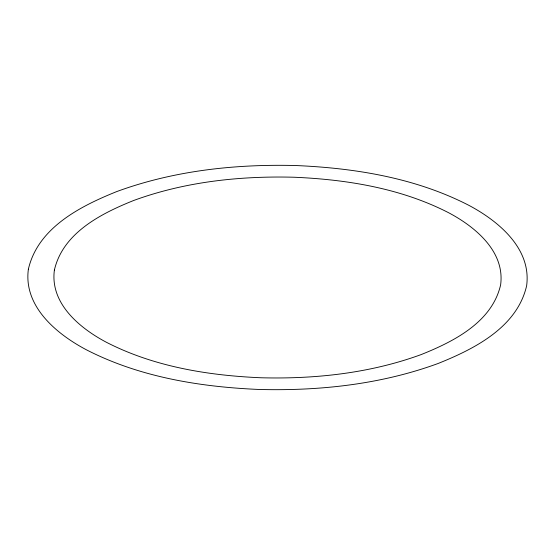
<?xml version="1.0" encoding="UTF-8"?>
<svg xmlns="http://www.w3.org/2000/svg" width="555" height="555" viewBox="0 0 555 555"><rect width="100%" height="100%" fill="white"/><g stroke="black" fill="none" stroke-linecap="round" stroke-linejoin="round"><path stroke-width="0.83" d="M28.367 269.237C23.331 306.485 56.61 333.992 86.15 349.671C139.395 377.081 199.821 386.918 259.109 389.464C319.597 391.032 381.028 384.4 438.096 363.49C474.435 348.915 517.08 327.367 526.633 285.763C531.669 248.515 498.39 221.008 468.85 205.329C415.605 177.919 355.179 168.082 295.891 165.536C235.403 163.968 173.972 170.6 116.904 191.51C80.565 206.085 37.92 227.633 28.367 269.237M54.383 270.098C49.867 303.46 79.677 328.095 106.13 342.137C153.811 366.682 207.931 375.492 261.03 377.768C315.198 379.176 370.22 373.238 421.328 354.513C453.872 341.464 492.063 322.157 500.617 284.902C505.133 251.54 475.323 226.905 448.87 212.863C401.189 188.318 347.069 179.508 293.97 177.232C239.802 175.824 184.78 181.762 133.672 200.487C101.128 213.536 62.937 232.843 54.383 270.098"/></g></svg>
